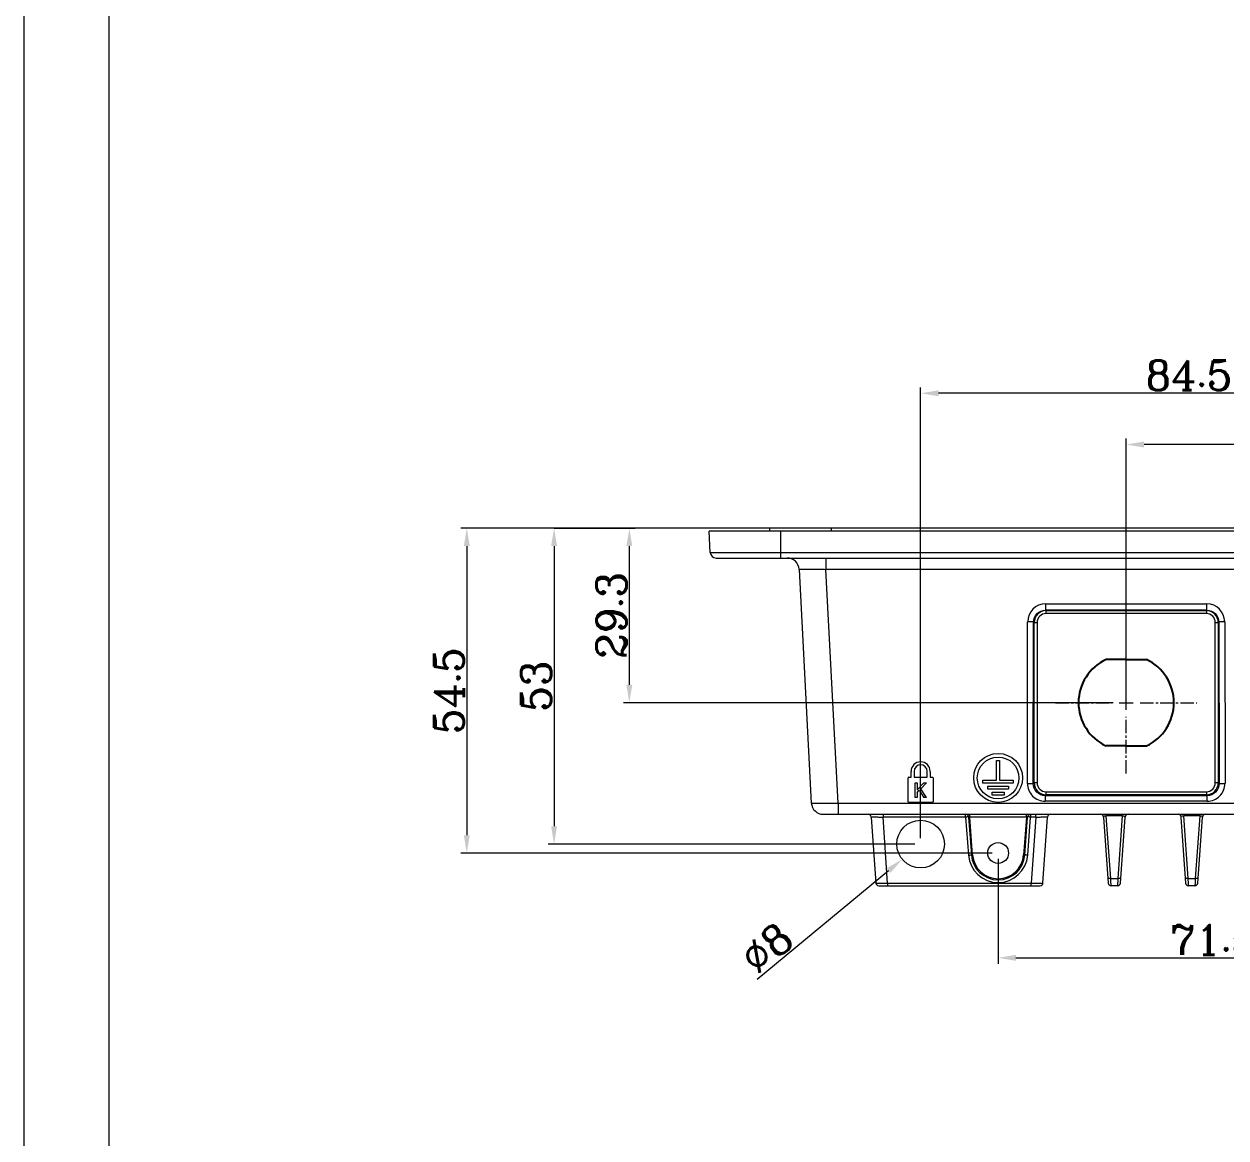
# Model space of a CAD drawing. Header units: millimetres. Extents: x 319 to 1143, y 285 to 1456.
# Drawn here: x 319.3 to 521, y 873.5 to 1060.5 of the extents above; entities that cross this region are included whole.
import ezdxf

# ---------------------------------------------------------------- set-up
doc = ezdxf.new("R2010")
doc.units = ezdxf.units.MM
doc.linetypes.add('CENTER2', pattern=[1.125, 0.75, -0.125, 0.125, -0.125])
doc.layers.add('标柱线', color=3, linetype='Continuous', lineweight=13)
doc.styles.add('ROMANC', font='romanc.shx', dxfattribs={"bigfont": 'gbcbig.shx'})
doc.dimstyles.new('YanXiu', dxfattribs={"dimtxt": 2.5, "dimasz": 2.2, "dimexe": 0.66, "dimexo": 0, "dimgap": 0.66, "dimtad": 0, "dimdec": 1, "dimdsep": 46, "dimtxsty": 'ROMANC', "dimcen": 0, "dimclrd": 3, "dimclre": 3, "dimclrt": 42, "dimazin": 2, "dimtfac": 1, "dimtdec": 1, "dimtofl": 0, "dimtmove": 0, "dimatfit": 3, "dimfxl": 1, "dimlwd": 5, "dimlwe": 5, "dimarcsym": 0})

# ---------------------------------------------------------------- blocks, each defined once
blk = doc.blocks.new('*D79')
at = {"layer": 'Defpoints', "color": 0, "transparency": 16777216}
for p in [(472.84, 925.4), (466.67, 920.3)]:
    blk.add_point(p, dxfattribs=at)
at = {"layer": '标柱线', "color": 3, "lineweight": 5, "transparency": 16777216}
blk.add_line((442.32, 900.2), (464.35, 918.39), dxfattribs=at)
at = {"layer": '标柱线', "color": 3, "transparency": 16777216}
blk.add_solid([(464.67, 918.01), (464.03, 918.78), (466.67, 920.3)], dxfattribs=at)
at = {"layer": '标柱线', "color": 42, "lineweight": 0, "transparency": 16777216, "insert": (443.92, 905.41), "char_height": 5, "attachment_point": 5, "rotation": 39.5436, "style": 'ROMANC'}
blk.add_mtext('∅8', dxfattribs=at)
blk = doc.blocks.new('*U15')
at = {"layer": '标柱线', "color": 0, "linetype": 'CENTER2', "lineweight": 0, "ltscale": 3, "transparency": 16777216}
for p, q in [((0, 2.35), (0, 11.87)), ((-11.87, 0), (-2.35, 0)), ((2.35, 0), (11.87, 0)), ((0, -11.87), (0, -2.35))]:
    blk.add_line(p, q, dxfattribs=at)
at = {"layer": '标柱线', "color": 0, "linetype": 'Continuous', "lineweight": 0, "ltscale": 3, "transparency": 16777216}
for p, q in [((-1.175, 0), (1.175, 0)), ((0, -1.175), (0, 1.175))]:
    blk.add_line(p, q, dxfattribs=at)
blk = doc.blocks.new('*D24')
at = {"layer": 'Defpoints', "color": 0, "transparency": 16777216}
for p in [(504.25, 989.89), (554.25, 975.85), (504.25, 946.57)]:
    blk.add_point(p, dxfattribs=at)
at = {"layer": '标柱线', "color": 3, "lineweight": 5, "transparency": 16777216}
for p, q in [((504.25, 947.57), (504.25, 990.89)), ((554.25, 976.85), (554.25, 990.89)), ((551.25, 989.89), (507.25, 989.89))]:
    blk.add_line(p, q, dxfattribs=at)
at = {"layer": '标柱线', "color": 3, "transparency": 16777216}
for points in [[(507.25, 990.39), (507.25, 989.39), (504.25, 989.89)], [(551.25, 989.39), (551.25, 990.39), (554.25, 989.89)]]:
    blk.add_solid(points, dxfattribs=at)
at = {"layer": '标柱线', "color": 42, "lineweight": 0, "transparency": 16777216, "insert": (529.25, 992.89), "char_height": 5, "attachment_point": 5, "rotation": 0, "style": 'ROMANC'}
blk.add_mtext('50', dxfattribs=at)
blk = doc.blocks.new('*D25')
at = {"layer": 'Defpoints', "color": 0, "transparency": 16777216}
for p in [(469.75, 998.49), (554.25, 975.85), (469.75, 922.85)]:
    blk.add_point(p, dxfattribs=at)
at = {"layer": '标柱线', "color": 3, "lineweight": 5, "transparency": 16777216}
for p, q in [((469.75, 923.85), (469.75, 999.49)), ((554.25, 976.85), (554.25, 999.49)), ((551.25, 998.49), (472.75, 998.49))]:
    blk.add_line(p, q, dxfattribs=at)
at = {"layer": '标柱线', "color": 3, "transparency": 16777216}
for points in [[(472.75, 998.99), (472.75, 997.99), (469.75, 998.49)], [(551.25, 997.99), (551.25, 998.99), (554.25, 998.49)]]:
    blk.add_solid(points, dxfattribs=at)
at = {"layer": '标柱线', "color": 42, "lineweight": 0, "transparency": 16777216, "insert": (514.78, 1001.49), "char_height": 5, "attachment_point": 5, "rotation": 0, "style": 'ROMANC'}
blk.add_mtext('84.5', dxfattribs=at)
blk = doc.blocks.new('*D26')
at = {"layer": 'Defpoints', "color": 0, "transparency": 16777216}
for p in [(482.75, 921.35), (554.25, 911.66), (554.25, 903.76)]:
    blk.add_point(p, dxfattribs=at)
at = {"layer": '标柱线', "color": 3, "lineweight": 5, "transparency": 16777216}
for p, q in [((482.75, 920.35), (482.75, 902.76)), ((554.25, 910.66), (554.25, 902.76)), ((485.75, 903.76), (551.25, 903.76))]:
    blk.add_line(p, q, dxfattribs=at)
at = {"layer": '标柱线', "color": 3, "transparency": 16777216}
for points in [[(485.75, 904.26), (485.75, 903.26), (482.75, 903.76)], [(551.25, 903.26), (551.25, 904.26), (554.25, 903.76)]]:
    blk.add_solid(points, dxfattribs=at)
at = {"layer": '标柱线', "color": 42, "lineweight": 0, "transparency": 16777216, "insert": (518.88, 906.76), "char_height": 5, "attachment_point": 5, "rotation": 0, "style": 'ROMANC'}
blk.add_mtext('71.5', dxfattribs=at)
blk = doc.blocks.new('*D27')
at = {"layer": 'Defpoints', "color": 0, "transparency": 16777216}
for p in [(464.75, 975.85), (408.23, 922.85), (469.75, 922.85)]:
    blk.add_point(p, dxfattribs=at)
at = {"layer": '标柱线', "color": 3, "lineweight": 5, "transparency": 16777216}
for p, q in [((463.75, 975.85), (407.23, 975.85)), ((408.23, 972.85), (408.23, 925.85)), ((468.75, 922.85), (407.23, 922.85))]:
    blk.add_line(p, q, dxfattribs=at)
at = {"layer": '标柱线', "color": 3, "transparency": 16777216}
for points in [[(408.73, 972.85), (407.73, 972.85), (408.23, 975.85)], [(407.73, 925.85), (408.73, 925.85), (408.23, 922.85)]]:
    blk.add_solid(points, dxfattribs=at)
at = {"layer": '标柱线', "color": 42, "lineweight": 0, "transparency": 16777216, "insert": (405.23, 949.35), "char_height": 5, "attachment_point": 5, "rotation": 90, "style": 'ROMANC'}
blk.add_mtext('53', dxfattribs=at)
blk = doc.blocks.new('*D28')
at = {"layer": 'Defpoints', "color": 0, "transparency": 16777216}
for p in [(464.75, 975.85), (393.58, 921.34), (482.75, 921.34)]:
    blk.add_point(p, dxfattribs=at)
at = {"layer": '标柱线', "color": 3, "lineweight": 5, "transparency": 16777216}
for p, q in [((463.75, 975.85), (392.58, 975.85)), ((393.58, 972.85), (393.58, 924.34)), ((481.75, 921.34), (392.58, 921.34))]:
    blk.add_line(p, q, dxfattribs=at)
at = {"layer": '标柱线', "color": 3, "transparency": 16777216}
for points in [[(394.08, 972.85), (393.08, 972.85), (393.58, 975.85)], [(393.08, 924.34), (394.08, 924.34), (393.58, 921.34)]]:
    blk.add_solid(points, dxfattribs=at)
at = {"layer": '标柱线', "color": 42, "lineweight": 0, "transparency": 16777216, "insert": (390.58, 948.59), "char_height": 5, "attachment_point": 5, "rotation": 90, "style": 'ROMANC'}
blk.add_mtext('54.5', dxfattribs=at)
blk = doc.blocks.new('*D58')
at = {"layer": 'Defpoints', "color": 0, "transparency": 16777216}
for p in [(407.23, 975.85), (420.86, 975.85), (503.08, 946.57)]:
    blk.add_point(p, dxfattribs=at)
at = {"layer": '标柱线', "color": 3, "lineweight": 5, "transparency": 16777216}
for p, q in [((408.23, 975.85), (421.86, 975.85)), ((420.86, 949.57), (420.86, 972.85)), ((502.08, 946.57), (419.86, 946.57))]:
    blk.add_line(p, q, dxfattribs=at)
at = {"layer": '标柱线', "color": 3, "transparency": 16777216}
for points in [[(421.36, 972.85), (420.36, 972.85), (420.86, 975.85)], [(420.36, 949.57), (421.36, 949.57), (420.86, 946.57)]]:
    blk.add_solid(points, dxfattribs=at)
at = {"layer": '标柱线', "color": 42, "lineweight": 0, "transparency": 16777216, "insert": (417.86, 961.21), "char_height": 5, "attachment_point": 5, "rotation": 90, "style": 'ROMANC'}
blk.add_mtext('29.3', dxfattribs=at)

msp = doc.modelspace()

# ---------------------------------------------------------------- linework, layer by layer
at = {"color": 0, "lineweight": 0}
for p, q in [((319.27, 285.24), (319.27, 1455.57)), ((333.58, 299.5), (333.58, 1441.31))]:
    msp.add_line(p, q, dxfattribs=at)
at = {"color": 0, "linetype": 'Continuous', "lineweight": 0}
for p, q in [((434.44, 971.8), (434.25, 975.35)), ((674.25, 975.35), (434.25, 975.35)), ((444.45, 975.35), (444.45, 975.85)), ((664.05, 975.85), (444.45, 975.85)), ((446.25, 975.35), (446.25, 970.85)), ((454.75, 975.85), (454.75, 975.35)), ((434.44, 971.8), (674.06, 971.8)), ((435.44, 970.85), (673.07, 970.85)), ((453.86, 970.85), (453.86, 968.95)), ((449.35, 968.95), (451.4, 929.74)), ((455.92, 929.74), (453.86, 968.95)), ((654.64, 968.95), (453.86, 968.95)), ((490.72, 963.16), (490.72, 962.11)), ((490.72, 963.16), (517.78, 963.16)), ((517.78, 962.11), (517.78, 963.16)), ((490.8, 962.02), (490.72, 962.11)), ((517.78, 962.11), (490.72, 962.11)), ((490.8, 961.52), (490.8, 962.02)), ((490.8, 962.02), (517.7, 962.02)), ((517.7, 961.52), (490.8, 961.52)), ((517.78, 962.11), (517.7, 962.02)), ((517.7, 962.02), (517.7, 961.52)), ((487.66, 933.04), (487.71, 960.16)), ((488.66, 932.99), (488.71, 960.11)), ((488.71, 960.11), (488.81, 960.02)), ((488.81, 933.13), (488.81, 960.02)), ((488.81, 960.02), (489.3, 960.02)), ((489.3, 960.02), (489.3, 933.13)), ((519.2, 933.13), (519.2, 960.02)), ((519.2, 960.02), (519.7, 960.02)), ((519.7, 960.02), (519.79, 960.11)), ((519.7, 960.02), (519.7, 933.13)), ((519.79, 960.11), (519.84, 932.99)), ((520.79, 960.16), (520.84, 933.04)), ((482.5, 933.55), (482.5, 936.85)), ((482.5, 936.85), (483, 936.85)), ((483, 936.85), (483, 933.55)), ((467.75, 934.05), (468.15, 934.05)), ((468.15, 934.05), (468.15, 935.05)), ((468.65, 935.05), (468.65, 934.05)), ((468.65, 934.05), (470.85, 934.05)), ((470.85, 934.05), (470.85, 935.05)), ((471.35, 935.05), (471.35, 934.05)), ((471.35, 934.05), (471.75, 934.05)), ((467.65, 929.95), (467.65, 933.95)), ((468.85, 930.65), (468.85, 933.15)), ((468.85, 933.15), (469.16, 933.15)), ((469.16, 933.15), (469.16, 931.93)), ((470.31, 933.15), (469.16, 931.93)), ((469.79, 932.14), (470.73, 933.15)), ((470.73, 930.65), (469.79, 932.14)), ((470.31, 933.15), (470.73, 933.15)), ((471.85, 933.95), (471.85, 929.95)), ((480.2, 933.05), (480.2, 933.55)), ((480.2, 933.55), (482.5, 933.55)), ((485.3, 933.05), (480.2, 933.05)), ((481, 932.05), (481, 932.55)), ((481, 932.55), (484.5, 932.55)), ((484.5, 932.05), (481, 932.05)), ((483, 933.55), (485.3, 933.55)), ((484.5, 932.55), (484.5, 932.05)), ((485.3, 933.55), (485.3, 933.05)), ((488.81, 933.13), (488.66, 932.99)), ((489.3, 933.13), (488.81, 933.13)), ((519.7, 933.13), (519.2, 933.13)), ((519.84, 932.99), (519.7, 933.13)), ((469.16, 930.65), (468.85, 930.65)), ((469.16, 931.5), (469.53, 931.87)), ((469.16, 931.5), (469.16, 930.65)), ((469.53, 931.87), (470.31, 930.65)), ((470.73, 930.65), (470.31, 930.65)), ((481.75, 931.05), (481.75, 931.55)), ((481.75, 931.55), (483.75, 931.55)), ((483.75, 931.05), (481.75, 931.05)), ((483.75, 931.55), (483.75, 931.05)), ((490.66, 930.98), (490.8, 931.13)), ((490.66, 930.98), (490.66, 930.04)), ((490.66, 930.98), (517.84, 930.98)), ((517.84, 930.04), (490.66, 930.04)), ((490.8, 931.13), (490.8, 931.63)), ((490.8, 931.63), (517.7, 931.63)), ((517.7, 931.13), (490.8, 931.13)), ((517.7, 931.63), (517.7, 931.13)), ((517.7, 931.13), (517.84, 930.98)), ((517.84, 930.04), (517.84, 930.98)), ((455.92, 929.74), (455.92, 927.85)), ((455.92, 929.74), (652.58, 929.74)), ((471.75, 929.85), (467.75, 929.85)), ((453.4, 927.85), (655.1, 927.85)), ((461.44, 927.38), (462.22, 916.31)), ((463.44, 927.85), (463.44, 927.38)), ((464.21, 916.31), (463.44, 927.38)), ((477.29, 927.38), (463.44, 927.38)), ((477.29, 927.38), (477.29, 927.85)), ((477.29, 927.38), (477.77, 921)), ((477.79, 927.39), (478.27, 921.01)), ((478.46, 921.01), (477.98, 927.38)), ((487.52, 927.38), (477.98, 927.38)), ((487.52, 927.38), (487.04, 921.01)), ((487.24, 921.01), (487.71, 927.39)), ((487.52, 927.38), (487.52, 927.85)), ((487.73, 921), (488.21, 927.38)), ((488.21, 927.85), (488.21, 927.38)), ((489.06, 927.38), (488.21, 927.38)), ((489.06, 927.38), (488.29, 916.31)), ((489.06, 927.38), (489.06, 927.85)), ((490.28, 916.31), (491.06, 927.38)), ((500.44, 927.38), (501.22, 916.31)), ((501.65, 917.1), (500.91, 927.6)), ((503.59, 927.6), (500.91, 927.6)), ((503.59, 927.6), (502.85, 917.1)), ((503.28, 916.31), (504.06, 927.38)), ((503.59, 927.6), (503.59, 927.85)), ((513.44, 927.38), (514.22, 916.31)), ((514.65, 917.1), (513.91, 927.6)), ((516.59, 927.6), (513.91, 927.6)), ((516.59, 927.6), (515.85, 917.1)), ((516.28, 916.31), (517.06, 927.38)), ((516.59, 927.6), (516.59, 927.85)), ((462.72, 915.85), (489.78, 915.85)), ((464.21, 916.31), (464.21, 915.85)), ((464.21, 916.31), (488.29, 916.31)), ((488.29, 915.85), (488.29, 916.31)), ((501.65, 917.1), (502.85, 917.1)), ((502.78, 915.85), (501.72, 915.85)), ((514.65, 917.1), (515.85, 917.1)), ((515.78, 915.85), (514.72, 915.85))]:
    msp.add_line(p, q, dxfattribs=at)
for p, q in [((504.25, 953.82), (500.87, 953.82)), ((504.25, 953.82), (507.63, 953.82)), ((504.25, 939.32), (500.87, 939.32)), ((504.25, 939.32), (507.63, 939.32))]:
    msp.add_line(p, q)
for centre, radius in [((482.75, 933.95), 4.1), ((482.75, 933.95), 3.5), ((469.75, 922.85), 4), ((482.75, 921.35), 1.75)]:
    msp.add_circle(centre, radius, dxfattribs=at)
for centre, radius, start, end in [((435.44, 971.85), 1, 183, 270), ((447.35, 968.85), 2, 2.9996, 90), ((490.72, 960.16), 3, 89.9548, 179.828), ((517.78, 960.16), 3, 0.1736, 90.0433), ((490.8, 960.02), 2, 90.0101, 179.9899), ((490.8, 960.02), 1.5, 90.0146, 180.0151), ((517.7, 960.02), 2, 0.0101, 89.9899), ((517.7, 960.02), 1.5, 0.0145, 90.0151), ((469.75, 935.05), 1.6, 360, 180), ((469.75, 935.05), 1.1, 360, 180), ((467.75, 933.95), 0.1, 90, 180), ((471.75, 933.95), 0.1, 0, 90), ((490.8, 933.13), 2, 180.0101, 269.9899), ((490.8, 933.13), 1.5, 180.0146, 270.0151), ((517.7, 933.13), 2, 270.0101, 359.9899), ((517.7, 933.13), 1.5, 270.0145, 0.0151), ((517.84, 933.03), 2.99, 270.0343, 0.1829), ((467.75, 929.95), 0.1, 180, 270), ((471.75, 929.95), 0.1, 270, 360), ((453.4, 929.85), 2, 183, 270.0001), ((460.95, 927.35), 0.5, 4, 89.9994), ((491.56, 927.35), 0.5, 90.0017, 176), ((499.95, 927.35), 0.5, 3.9991, 90), ((504.56, 927.35), 0.5, 90, 176), ((512.95, 927.35), 0.5, 3.9991, 90), ((517.56, 927.35), 0.5, 90, 176), ((482.75, 921.38), 4.99, 184.3122, 355.6878), ((482.75, 921.35), 4.5, 184.2945, 355.7055), ((482.75, 921.34), 4.3, 184.2888, 355.7112), ((462.72, 916.35), 0.5, 184.0011, 270), ((489.78, 916.35), 0.5, 270.0003, 356), ((501.72, 916.35), 0.5, 184.001, 270.0046), ((502.78, 916.35), 0.5, 269.9952, 355.9986), ((514.72, 916.35), 0.5, 184.001, 270.0046), ((515.78, 916.35), 0.5, 269.9952, 355.9986)]:
    msp.add_arc(centre, radius, start, end, dxfattribs=at)
for start, end in [(115.0078, 244.9922), (295.0078, 64.9922)]:
    msp.add_arc((504.25, 946.57), 8, start, end)
for points, knots in [([(449.35, 968.95), (449.35, 968.96), (449.39, 968.97), (449.44, 968.98), (449.56, 968.98), (449.7, 968.99), (449.89, 968.99), (450.12, 968.99), (450.38, 969), (450.8, 969), (451.38, 968.99), (452.16, 968.99), (452.99, 968.97), (453.57, 968.96), (453.86, 968.95)], [0, 0, 0, 0, 0.005188, 0.019594, 0.043313, 0.07621, 0.118065, 0.168418, 0.22675, 0.292538, 0.44404, 0.616993, 0.804846, 1, 1, 1, 1]), ([(488.71, 960.11), (488.71, 960.62), (489.14, 961.68), (490.21, 962.11), (490.72, 962.11)], [0, 0, 0, 0, 0.499353, 1, 1, 1, 1]), ([(517.78, 962.11), (518.29, 962.11), (519.36, 961.68), (519.79, 960.62), (519.79, 960.11)], [0, 0, 0, 0, 0.500151, 1, 1, 1, 1]), ([(488.71, 960.11), (488.71, 960.12), (488.68, 960.12), (488.62, 960.13), (488.53, 960.14), (488.4, 960.15), (488.25, 960.16), (488.02, 960.16), (487.84, 960.16), (487.71, 960.16)], [0, 0, 0, 0, 0.023803, 0.081171, 0.175526, 0.304111, 0.461457, 0.637236, 1, 1, 1, 1]), ([(520.79, 960.16), (520.67, 960.16), (520.48, 960.16), (520.25, 960.16), (520.1, 960.15), (519.97, 960.14), (519.88, 960.13), (519.82, 960.12), (519.79, 960.12), (519.79, 960.11)], [0, 0, 0, 0, 0.362764, 0.538543, 0.695889, 0.824473, 0.918829, 0.976197, 1, 1, 1, 1]), ([(487.66, 933.04), (487.66, 932.65), (487.82, 931.86), (488.48, 930.86), (489.48, 930.19), (490.27, 930.04), (490.66, 930.04)], [0, 0, 0, 0, 0.249873, 0.49978, 0.749813, 1, 1, 1, 1]), ([(487.66, 933.04), (487.79, 933.04), (487.96, 933.04), (488.2, 933.03), (488.35, 933.02), (488.48, 933.02), (488.57, 933.01), (488.63, 933), (488.66, 932.99), (488.66, 932.99)], [0, 0, 0, 0, 0.359897, 0.535226, 0.692832, 0.822245, 0.917626, 0.975822, 1, 1, 1, 1]), ([(490.66, 930.98), (490.15, 930.98), (489.08, 931.41), (488.66, 932.48), (488.66, 932.99)], [0, 0, 0, 0, 0.49986, 1, 1, 1, 1]), ([(519.84, 932.99), (519.84, 932.48), (519.42, 931.41), (518.35, 930.98), (517.84, 930.98)], [0, 0, 0, 0, 0.499641, 1, 1, 1, 1]), ([(519.84, 932.99), (519.84, 932.99), (519.87, 933), (519.93, 933.01), (520.02, 933.02), (520.15, 933.02), (520.31, 933.03), (520.54, 933.04), (520.72, 933.04), (520.84, 933.04)], [0, 0, 0, 0, 0.024178, 0.082374, 0.177755, 0.307168, 0.464774, 0.640103, 1, 1, 1, 1]), ([(451.4, 929.74), (452.96, 929.7), (454.02, 929.71), (455.08, 929.73), (455.92, 929.74)], [0, 0, 0, 0, 0.214271, 1, 1, 1, 1]), ([(461.44, 927.38), (461.44, 927.39), (461.46, 927.39), (461.49, 927.39), (461.54, 927.39), (461.6, 927.4), (461.69, 927.4), (461.83, 927.4), (462.05, 927.4), (462.34, 927.4), (462.69, 927.39), (463.05, 927.39), (463.31, 927.39), (463.44, 927.38)], [0, 0, 0, 0, 0.005171, 0.019935, 0.04407, 0.077227, 0.119043, 0.169148, 0.292755, 0.444388, 0.617583, 0.805176, 1, 1, 1, 1]), ([(477.71, 927.62), (477.66, 927.69), (477.54, 927.81), (477.37, 927.85), (477.29, 927.85)], [0, 0, 0, 0, 0.500906, 1, 1, 1, 1]), ([(477.79, 927.39), (477.77, 927.4), (477.71, 927.4), (477.61, 927.4), (477.46, 927.39), (477.35, 927.39), (477.29, 927.38)], [0, 0, 0, 0, 0.114303, 0.338902, 0.647406, 1, 1, 1, 1]), ([(477.79, 927.39), (477.79, 927.4), (477.82, 927.4), (477.88, 927.4), (477.94, 927.39), (477.98, 927.38)], [0, 0, 0, 0, 0.118261, 0.342981, 1, 1, 1, 1]), ([(477.98, 927.38), (477.98, 927.44), (477.98, 927.53), (477.98, 927.64), (477.99, 927.71), (477.98, 927.77), (477.99, 927.81), (477.98, 927.83), (477.99, 927.85), (477.98, 927.85)], [0, 0, 0, 0, 0.387141, 0.560441, 0.710994, 0.833985, 0.924886, 0.980854, 1, 1, 1, 1]), ([(487.52, 927.38), (487.56, 927.39), (487.62, 927.4), (487.68, 927.4), (487.71, 927.4), (487.71, 927.39)], [0, 0, 0, 0, 0.662559, 0.886011, 1, 1, 1, 1]), ([(488.21, 927.38), (488.15, 927.39), (488.04, 927.39), (487.89, 927.4), (487.79, 927.4), (487.73, 927.4), (487.71, 927.39)], [0, 0, 0, 0, 0.352558, 0.661043, 0.885653, 1, 1, 1, 1]), ([(487.79, 927.62), (487.84, 927.69), (487.96, 927.81), (488.13, 927.85), (488.21, 927.85)], [0, 0, 0, 0, 0.500951, 1, 1, 1, 1]), ([(489.06, 927.38), (489.19, 927.39), (489.45, 927.39), (489.82, 927.39), (490.16, 927.4), (490.46, 927.4), (490.67, 927.4), (490.82, 927.4), (490.9, 927.4), (490.96, 927.39), (491.01, 927.39), (491.04, 927.39), (491.06, 927.39), (491.06, 927.38)], [0, 0, 0, 0, 0.195004, 0.382864, 0.556298, 0.708024, 0.831502, 0.881487, 0.923164, 0.956183, 0.980195, 0.994869, 1, 1, 1, 1]), ([(500.44, 927.38), (500.44, 927.41), (500.47, 927.51), (500.66, 927.59), (500.82, 927.6), (500.91, 927.6)], [0, 0, 0, 0, 0.156134, 0.492747, 1, 1, 1, 1]), ([(503.59, 927.6), (503.62, 927.6), (503.74, 927.6), (503.86, 927.58), (503.93, 927.55)], [0, 0, 0, 0, 0.295832, 1, 1, 1, 1]), ([(503.93, 927.55), (503.97, 927.53), (504.03, 927.49), (504.06, 927.41), (504.06, 927.38)], [0, 0, 0, 0, 0.585741, 1, 1, 1, 1]), ([(513.44, 927.38), (513.44, 927.41), (513.47, 927.51), (513.66, 927.59), (513.82, 927.6), (513.91, 927.6)], [0, 0, 0, 0, 0.156134, 0.492747, 1, 1, 1, 1]), ([(516.59, 927.6), (516.62, 927.6), (516.74, 927.6), (516.86, 927.58), (516.93, 927.55)], [0, 0, 0, 0, 0.295832, 1, 1, 1, 1]), ([(516.93, 927.55), (516.97, 927.53), (517.03, 927.49), (517.06, 927.41), (517.06, 927.38)], [0, 0, 0, 0, 0.585741, 1, 1, 1, 1]), ([(477.77, 921), (477.83, 921.01), (477.94, 921.01), (478.08, 921.02), (478.19, 921.02), (478.25, 921.02), (478.27, 921.01)], [0, 0, 0, 0, 0.34335, 0.661123, 0.888285, 1, 1, 1, 1]), ([(478.27, 921.01), (478.27, 921.01), (478.3, 921.01), (478.36, 921.01), (478.42, 921.01), (478.46, 921.01)], [0, 0, 0, 0, 0.115283, 0.346312, 1, 1, 1, 1]), ([(487.04, 921.01), (487.08, 921.01), (487.14, 921.01), (487.21, 921.01), (487.23, 921.01), (487.24, 921.01)], [0, 0, 0, 0, 0.65385, 0.884838, 1, 1, 1, 1]), ([(487.73, 921), (487.67, 921.01), (487.56, 921.01), (487.42, 921.02), (487.31, 921.02), (487.25, 921.02), (487.24, 921.01)], [0, 0, 0, 0, 0.343334, 0.661087, 0.888251, 1, 1, 1, 1]), ([(462.22, 916.31), (462.22, 916.31), (462.24, 916.31), (462.26, 916.31), (462.31, 916.31), (462.38, 916.3), (462.46, 916.3), (462.6, 916.3), (462.72, 916.3), (462.8, 916.3)], [0, 0, 0, 0, 0.017614, 0.067147, 0.148596, 0.261343, 0.404352, 0.576473, 1, 1, 1, 1]), ([(462.8, 916.3), (462.9, 916.3), (463.37, 916.3), (463.84, 916.31), (464.21, 916.31)], [0, 0, 0, 0, 0.214278, 1, 1, 1, 1]), ([(488.29, 916.31), (488.42, 916.31), (488.89, 916.3), (489.36, 916.3), (489.7, 916.3)], [0, 0, 0, 0, 0.275817, 1, 1, 1, 1]), ([(489.7, 916.3), (489.78, 916.3), (489.9, 916.3), (490.04, 916.3), (490.13, 916.3), (490.19, 916.31), (490.24, 916.31), (490.26, 916.31), (490.28, 916.31), (490.28, 916.31)], [0, 0, 0, 0, 0.42353, 0.59565, 0.738658, 0.851404, 0.932853, 0.982386, 1, 1, 1, 1]), ([(501.15, 917.31), (501.15, 917.24), (501.28, 917.14), (501.46, 917.1), (501.58, 917.1), (501.65, 917.1)], [0, 0, 0, 0, 0.387327, 0.67533, 1, 1, 1, 1]), ([(501.72, 915.85), (501.71, 915.85), (501.72, 915.86), (501.71, 915.87), (501.71, 915.9), (501.71, 915.94), (501.71, 915.99), (501.7, 916.07), (501.7, 916.2), (501.69, 916.38), (501.68, 916.59), (501.66, 916.84), (501.65, 917.01), (501.65, 917.1)], [0, 0, 0, 0, 0.004319, 0.017207, 0.038558, 0.068265, 0.106222, 0.152315, 0.268039, 0.413411, 0.586243, 0.783153, 1, 1, 1, 1]), ([(502.85, 917.1), (502.85, 917.01), (502.84, 916.84), (502.83, 916.59), (502.81, 916.38), (502.8, 916.2), (502.8, 916.07), (502.79, 915.99), (502.79, 915.94), (502.79, 915.9), (502.79, 915.87), (502.78, 915.86), (502.79, 915.85), (502.78, 915.85)], [0, 0, 0, 0, 0.216846, 0.413754, 0.586583, 0.731956, 0.847684, 0.893778, 0.931736, 0.961443, 0.982793, 0.995681, 1, 1, 1, 1]), ([(502.85, 917.1), (502.92, 917.1), (503.04, 917.1), (503.22, 917.14), (503.35, 917.24), (503.35, 917.31)], [0, 0, 0, 0, 0.337816, 0.612622, 1, 1, 1, 1]), ([(514.15, 917.31), (514.15, 917.24), (514.28, 917.14), (514.46, 917.1), (514.58, 917.1), (514.65, 917.1)], [0, 0, 0, 0, 0.387327, 0.67533, 1, 1, 1, 1]), ([(514.72, 915.85), (514.71, 915.85), (514.72, 915.86), (514.71, 915.87), (514.71, 915.9), (514.71, 915.94), (514.71, 915.99), (514.7, 916.07), (514.7, 916.2), (514.69, 916.38), (514.68, 916.59), (514.66, 916.84), (514.65, 917.01), (514.65, 917.1)], [0, 0, 0, 0, 0.004319, 0.017207, 0.038558, 0.068265, 0.106222, 0.152315, 0.268039, 0.413411, 0.586243, 0.783153, 1, 1, 1, 1]), ([(515.85, 917.1), (515.85, 917.01), (515.84, 916.84), (515.83, 916.59), (515.81, 916.38), (515.8, 916.2), (515.8, 916.07), (515.79, 915.99), (515.79, 915.94), (515.79, 915.9), (515.79, 915.87), (515.78, 915.86), (515.79, 915.85), (515.78, 915.85)], [0, 0, 0, 0, 0.216846, 0.413754, 0.586583, 0.731956, 0.847684, 0.893778, 0.931736, 0.961443, 0.982793, 0.995681, 1, 1, 1, 1]), ([(515.85, 917.1), (515.92, 917.1), (516.04, 917.1), (516.22, 917.14), (516.35, 917.24), (516.35, 917.31)], [0, 0, 0, 0, 0.337816, 0.612622, 1, 1, 1, 1])]:
    msp.add_open_spline(points, degree=3, knots=knots, dxfattribs=at)
for points in [[(477.79, 927.39), (477.78, 927.47), (477.75, 927.55), (477.71, 927.62)], [(487.71, 927.39), (487.72, 927.47), (487.75, 927.55), (487.79, 927.62)]]:
    msp.add_open_spline(points, degree=3, dxfattribs=at)

# ---------------------------------------------------------------- block references
at = {"layer": '标柱线', "color": 0, "linetype": 'CENTER2', "lineweight": 0, "ltscale": 3}
msp.add_blockref('*U15', (504.25, 946.57), dxfattribs=at)

# ---------------------------------------------------------------- dimensions: what is measured, and where the dimension line sits
at = {"layer": '标柱线', "color": 0, "lineweight": 0}
for base, p1, p2, picture, middle in [((469.75, 998.49), (554.25, 975.85), (469.75, 922.85), '*D25', (514.78, 998.49)), ((504.25, 989.89), (554.25, 975.85), (504.25, 946.57), '*D24', (529.25, 989.89)), ((554.25, 903.76), (482.75, 921.35), (554.25, 911.66), '*D26', (518.88, 903.76))]:
    dim = msp.add_linear_dim(base=base, p1=p1, p2=p2, angle=0, dimstyle='YanXiu', override={"dimtxt": 5, "dimasz": 3, "dimexe": 1, "dimexo": 1, "dimgap": 0.5, "dimtad": 1, "dimarcsym": 2}, dxfattribs=at)
    dim.commit()
    dim.dimension.update_dxf_attribs({"geometry": picture, "text_midpoint": middle, "dimtype": 160})
for base, p1, p2, picture, middle in [((393.58, 921.34), (464.75, 975.85), (482.75, 921.34), '*D28', (390.58, 948.59)), ((408.23, 922.85), (464.75, 975.85), (469.75, 922.85), '*D27', (405.23, 949.35)), ((420.86, 975.85), (503.08, 946.57), (407.23, 975.85), '*D58', (417.86, 961.21))]:
    dim = msp.add_linear_dim(base=base, p1=p1, p2=p2, angle=90, dimstyle='YanXiu', override={"dimtxt": 5, "dimasz": 3, "dimexe": 1, "dimexo": 1, "dimgap": 0.5, "dimtad": 1, "dimarcsym": 2}, dxfattribs=at)
    dim.commit()
    dim.dimension.update_dxf_attribs({"geometry": picture, "text_midpoint": middle})
dim = msp.add_diameter_dim_2p(p1=(472.84, 925.4), p2=(466.67, 920.3), dimstyle='YanXiu', override={"dimtxt": 5, "dimasz": 3, "dimexe": 1, "dimexo": 1, "dimgap": 0.5, "dimtad": 1, "dimarcsym": 2}, dxfattribs=at)
dim.commit()
dim.dimension.update_dxf_attribs({"geometry": '*D79', "text_midpoint": (445.83, 903.1), "dimtype": 163})

doc.saveas('drawing.dxf')
